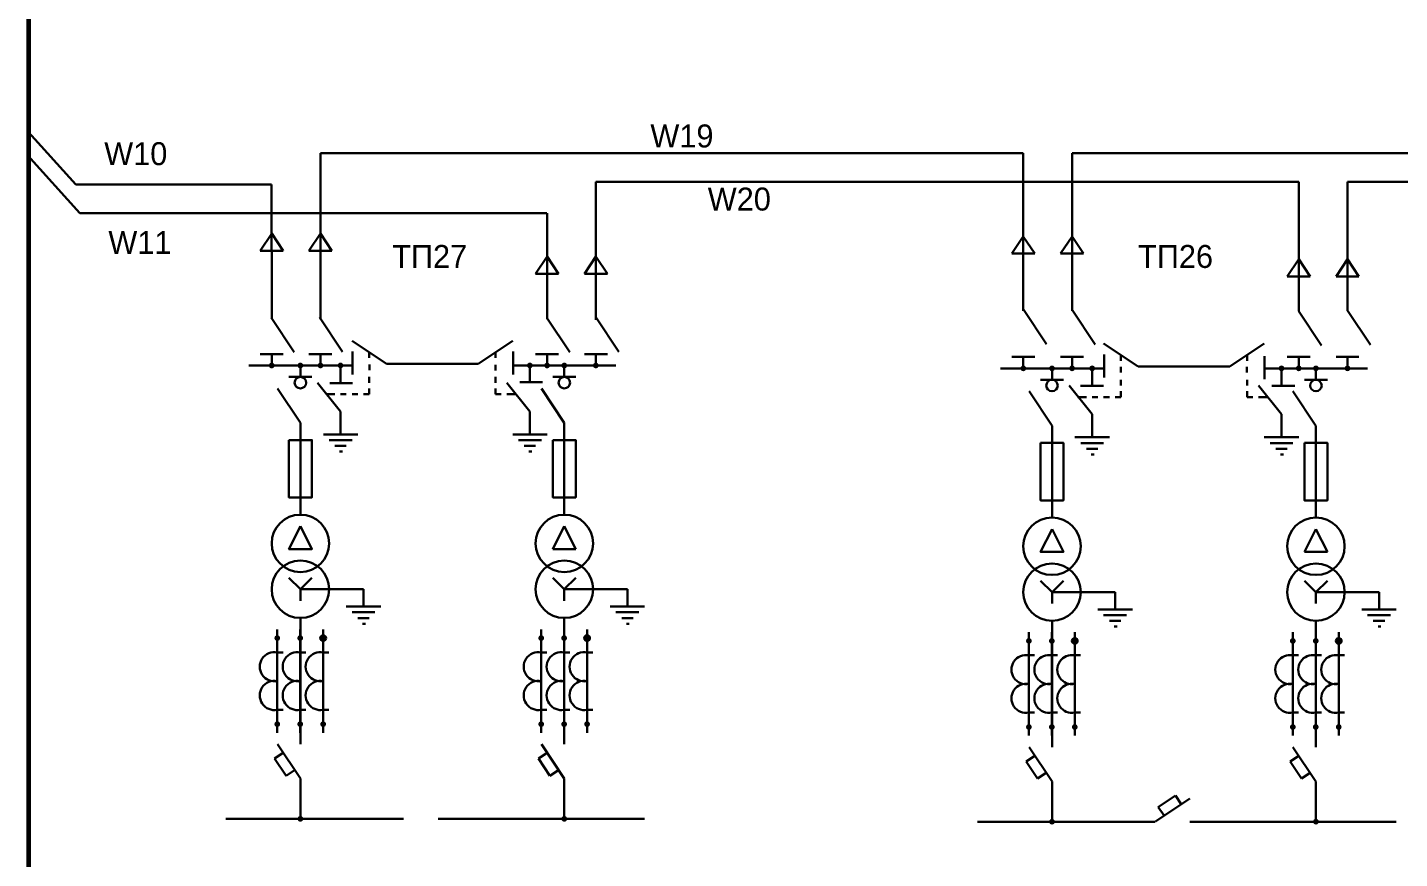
# Model space of a CAD drawing. Header units: millimetres. Extents: x -96 to 597, y -381 to 695.
# Drawn here: x -58.8 to 180.4, y 108 to 252.8 of the extents above; entities that cross this region are included whole.
import ezdxf

# ---------------------------------------------------------------- set-up
doc = ezdxf.new("R2010")
doc.units = ezdxf.units.MM

msp = doc.modelspace()

# ---------------------------------------------------------------- hatches: boundary and pattern name
at = {"lineweight": 30}
h = msp.add_hatch(color=256, dxfattribs=at)
h.paths.add_polyline_path([(-16.21, 193.42, 0.414214), (-15.71, 193.92, 0.414214), (-16.21, 194.42)])
h.paths.add_polyline_path([(-16.21, 193.42), (-16.21, 194.42, 0.414214), (-16.71, 193.92, 0.414214)])
h = msp.add_hatch(color=256, dxfattribs=at)
h.paths.add_polyline_path([(-11.21, 194.42, 0.414214), (-11.71, 193.92, 0.414214), (-11.21, 193.42)])
h.paths.add_polyline_path([(-11.21, 194.42), (-11.21, 193.42, 0.414214), (-10.71, 193.92, 0.414214)])
h = msp.add_hatch(color=256, dxfattribs=at)
h.paths.add_polyline_path([(-7.71, 193.42, 0.414214), (-7.21, 193.92, 0.414214), (-7.71, 194.42)])
h.paths.add_polyline_path([(-7.71, 193.42), (-7.71, 194.42, 0.414214), (-8.21, 193.92, 0.414214)])
h = msp.add_hatch(color=256, dxfattribs=at)
h.paths.add_polyline_path([(-4.21, 194.42, 0.414214), (-4.71, 193.92, 0.414214), (-4.21, 193.42)])
h.paths.add_polyline_path([(-4.21, 194.42), (-4.21, 193.42, 0.414214), (-3.71, 193.92, 0.414214)])
h = msp.add_hatch(color=256, dxfattribs=at)
h.paths.add_polyline_path([(28.79, 194.42, 0.414214), (28.29, 193.92, 0.414214), (28.79, 193.42)])
h.paths.add_polyline_path([(28.79, 194.42), (28.79, 193.42, 0.414214), (29.29, 193.92, 0.414214)])
h = msp.add_hatch(color=256, dxfattribs=at)
h.paths.add_polyline_path([(31.79, 193.42, 0.414214), (32.29, 193.92, 0.414214), (31.79, 194.42)])
h.paths.add_polyline_path([(31.79, 193.42), (31.79, 194.42, 0.414214), (31.29, 193.92, 0.414214)])
h = msp.add_hatch(color=256, dxfattribs=at)
h.paths.add_polyline_path([(34.79, 194.42, 0.414214), (34.29, 193.92, 0.414214), (34.79, 193.42)])
h.paths.add_polyline_path([(34.79, 194.42), (34.79, 193.42, 0.414214), (35.29, 193.92, 0.414214)])
h = msp.add_hatch(color=256, dxfattribs=at)
h.paths.add_polyline_path([(40.29, 193.42, 0.414214), (40.79, 193.92, 0.414214), (40.29, 194.42)])
h.paths.add_polyline_path([(40.29, 193.42), (40.29, 194.42, 0.414214), (39.79, 193.92, 0.414214)])
h = msp.add_hatch(color=256, dxfattribs=at)
h.paths.add_polyline_path([(114.79, 192.92, 0.414214), (115.29, 193.42, 0.414214), (114.79, 193.92)])
h.paths.add_polyline_path([(114.79, 192.92), (114.79, 193.92, 0.414214), (114.29, 193.42, 0.414214)])
h = msp.add_hatch(color=256, dxfattribs=at)
h.paths.add_polyline_path([(119.79, 193.92, 0.414214), (119.29, 193.42, 0.414214), (119.79, 192.92)])
h.paths.add_polyline_path([(119.79, 193.92), (119.79, 192.92, 0.414214), (120.29, 193.42, 0.414214)])
h = msp.add_hatch(color=256, dxfattribs=at)
h.paths.add_polyline_path([(123.29, 192.92, 0.414214), (123.79, 193.42, 0.414214), (123.29, 193.92)])
h.paths.add_polyline_path([(123.29, 192.92), (123.29, 193.92, 0.414214), (122.79, 193.42, 0.414214)])
h = msp.add_hatch(color=256, dxfattribs=at)
h.paths.add_polyline_path([(126.79, 193.92, 0.414214), (126.29, 193.42, 0.414214), (126.79, 192.92)])
h.paths.add_polyline_path([(126.79, 193.92), (126.79, 192.92, 0.414214), (127.29, 193.42, 0.414214)])
h = msp.add_hatch(color=256, dxfattribs=at)
h.paths.add_polyline_path([(159.79, 193.92, 0.414214), (159.29, 193.42, 0.414214), (159.79, 192.92)])
h.paths.add_polyline_path([(159.79, 193.92), (159.79, 192.92, 0.414214), (160.29, 193.42, 0.414214)])
h = msp.add_hatch(color=256, dxfattribs=at)
h.paths.add_polyline_path([(162.79, 192.92, 0.414214), (163.29, 193.42, 0.414214), (162.79, 193.92)])
h.paths.add_polyline_path([(162.79, 192.92), (162.79, 193.92, 0.414214), (162.29, 193.42, 0.414214)])
h = msp.add_hatch(color=256, dxfattribs=at)
h.paths.add_polyline_path([(165.79, 193.92, 0.414214), (165.29, 193.42, 0.414214), (165.79, 192.92)])
h.paths.add_polyline_path([(165.79, 193.92), (165.79, 192.92, 0.414214), (166.29, 193.42, 0.414214)])
h = msp.add_hatch(color=256, dxfattribs=at)
h.paths.add_polyline_path([(171.29, 192.92, 0.414214), (171.79, 193.42, 0.414214), (171.29, 193.92)])
h.paths.add_polyline_path([(171.29, 192.92), (171.29, 193.92, 0.414214), (170.79, 193.42, 0.414214)])
h = msp.add_hatch(color=256, dxfattribs=at)
h.paths.add_polyline_path([(-15.24, 146.92, 0.414214), (-15.74, 146.42, 0.414214), (-15.24, 145.92)])
h.paths.add_polyline_path([(-15.24, 146.92), (-15.24, 145.92, 0.414214), (-14.74, 146.42, 0.414214)])
h = msp.add_hatch(color=256, dxfattribs=at)
h.paths.add_polyline_path([(-11.24, 146.92, 0.414214), (-11.74, 146.42, 0.414214), (-11.24, 145.92)])
h.paths.add_polyline_path([(-11.24, 146.92), (-11.24, 145.92, 0.414214), (-10.74, 146.42, 0.414214)])
h = msp.add_hatch(color=256, dxfattribs=at)
h.paths.add_polyline_path([(-7.24, 146.92, 0.414214), (-7.74, 146.42, 0.414214), (-7.24, 145.92)])
h.paths.add_polyline_path([(-7.24, 146.92), (-7.24, 145.92, 0.414214), (-6.74, 146.42, 0.414214)])
h = msp.add_hatch(color=256, dxfattribs=at)
h.paths.add_polyline_path([(30.76, 146.92, 0.414214), (30.26, 146.42, 0.414214), (30.76, 145.92)])
h.paths.add_polyline_path([(30.76, 146.92), (30.76, 145.92, 0.414214), (31.26, 146.42, 0.414214)])
h = msp.add_hatch(color=256, dxfattribs=at)
h.paths.add_polyline_path([(34.76, 146.92, 0.414214), (34.26, 146.42, 0.414214), (34.76, 145.92)])
h.paths.add_polyline_path([(34.76, 146.92), (34.76, 145.92, 0.414214), (35.26, 146.42, 0.414214)])
h = msp.add_hatch(color=256, dxfattribs=at)
h.paths.add_polyline_path([(38.76, 146.92, 0.414214), (38.26, 146.42, 0.414214), (38.76, 145.92)])
h.paths.add_polyline_path([(38.76, 146.92), (38.76, 145.92, 0.414214), (39.26, 146.42, 0.414214)])
h = msp.add_hatch(color=256, dxfattribs=at)
h.paths.add_polyline_path([(115.76, 146.42, 0.414214), (115.26, 145.92, 0.414214), (115.76, 145.42)])
h.paths.add_polyline_path([(115.76, 146.42), (115.76, 145.42, 0.414214), (116.26, 145.92, 0.414214)])
h = msp.add_hatch(color=256, dxfattribs=at)
h.paths.add_polyline_path([(119.76, 146.42, 0.414214), (119.26, 145.92, 0.414214), (119.76, 145.42)])
h.paths.add_polyline_path([(119.76, 146.42), (119.76, 145.42, 0.414214), (120.26, 145.92, 0.414214)])
h = msp.add_hatch(color=256, dxfattribs=at)
h.paths.add_polyline_path([(123.76, 146.42, 0.414214), (123.26, 145.92, 0.414214), (123.76, 145.42)])
h.paths.add_polyline_path([(123.76, 146.42), (123.76, 145.42, 0.414214), (124.26, 145.92, 0.414214)])
h = msp.add_hatch(color=256, dxfattribs=at)
h.paths.add_polyline_path([(161.76, 146.42, 0.414214), (161.26, 145.92, 0.414214), (161.76, 145.42)])
h.paths.add_polyline_path([(161.76, 146.42), (161.76, 145.42, 0.414214), (162.26, 145.92, 0.414214)])
h = msp.add_hatch(color=256, dxfattribs=at)
h.paths.add_polyline_path([(165.76, 146.42, 0.414214), (165.26, 145.92, 0.414214), (165.76, 145.42)])
h.paths.add_polyline_path([(165.76, 146.42), (165.76, 145.42, 0.414214), (166.26, 145.92, 0.414214)])
h = msp.add_hatch(color=256, dxfattribs=at)
h.paths.add_polyline_path([(169.76, 146.42, 0.414214), (169.26, 145.92, 0.414214), (169.76, 145.42)])
h.paths.add_polyline_path([(169.76, 146.42), (169.76, 145.42, 0.414214), (170.26, 145.92, 0.414214)])
h = msp.add_hatch(color=256, dxfattribs=at)
h.paths.add_polyline_path([(-15.24, 131.92, 0.414214), (-15.74, 131.42, 0.414214), (-15.24, 130.92)])
h.paths.add_polyline_path([(-15.24, 131.92), (-15.24, 130.92, 0.414214), (-14.74, 131.42, 0.414214)])
h = msp.add_hatch(color=256, dxfattribs=at)
h.paths.add_polyline_path([(-11.24, 131.92, 0.414214), (-11.74, 131.42, 0.414214), (-11.24, 130.92)])
h.paths.add_polyline_path([(-11.24, 131.92), (-11.24, 130.92, 0.414214), (-10.74, 131.42, 0.414214)])
h = msp.add_hatch(color=256, dxfattribs=at)
h.paths.add_polyline_path([(-7.24, 131.92, 0.414214), (-7.74, 131.42, 0.414214), (-7.24, 130.92)])
h.paths.add_polyline_path([(-7.24, 131.92), (-7.24, 130.92, 0.414214), (-6.74, 131.42, 0.414214)])
h = msp.add_hatch(color=256, dxfattribs=at)
h.paths.add_polyline_path([(30.76, 131.92, 0.414214), (30.26, 131.42, 0.414214), (30.76, 130.92)])
h.paths.add_polyline_path([(30.76, 131.92), (30.76, 130.92, 0.414214), (31.26, 131.42, 0.414214)])
h = msp.add_hatch(color=256, dxfattribs=at)
h.paths.add_polyline_path([(34.76, 131.92, 0.414214), (34.26, 131.42, 0.414214), (34.76, 130.92)])
h.paths.add_polyline_path([(34.76, 131.92), (34.76, 130.92, 0.414214), (35.26, 131.42, 0.414214)])
h = msp.add_hatch(color=256, dxfattribs=at)
h.paths.add_polyline_path([(38.76, 131.92, 0.414214), (38.26, 131.42, 0.414214), (38.76, 130.92)])
h.paths.add_polyline_path([(38.76, 131.92), (38.76, 130.92, 0.414214), (39.26, 131.42, 0.414214)])
h = msp.add_hatch(color=256, dxfattribs=at)
h.paths.add_polyline_path([(115.76, 131.42, 0.414214), (115.26, 130.92, 0.414214), (115.76, 130.42)])
h.paths.add_polyline_path([(115.76, 131.42), (115.76, 130.42, 0.414214), (116.26, 130.92, 0.414214)])
h = msp.add_hatch(color=256, dxfattribs=at)
h.paths.add_polyline_path([(119.76, 131.42, 0.414214), (119.26, 130.92, 0.414214), (119.76, 130.42)])
h.paths.add_polyline_path([(119.76, 131.42), (119.76, 130.42, 0.414214), (120.26, 130.92, 0.414214)])
h = msp.add_hatch(color=256, dxfattribs=at)
h.paths.add_polyline_path([(123.76, 131.42, 0.414214), (123.26, 130.92, 0.414214), (123.76, 130.42)])
h.paths.add_polyline_path([(123.76, 131.42), (123.76, 130.42, 0.414214), (124.26, 130.92, 0.414214)])
h = msp.add_hatch(color=256, dxfattribs=at)
h.paths.add_polyline_path([(161.76, 131.42, 0.414214), (161.26, 130.92, 0.414214), (161.76, 130.42)])
h.paths.add_polyline_path([(161.76, 131.42), (161.76, 130.42, 0.414214), (162.26, 130.92, 0.414214)])
h = msp.add_hatch(color=256, dxfattribs=at)
h.paths.add_polyline_path([(165.76, 131.42, 0.414214), (165.26, 130.92, 0.414214), (165.76, 130.42)])
h.paths.add_polyline_path([(165.76, 131.42), (165.76, 130.42, 0.414214), (166.26, 130.92, 0.414214)])
h = msp.add_hatch(color=256, dxfattribs=at)
h.paths.add_polyline_path([(169.76, 131.42, 0.414214), (169.26, 130.92, 0.414214), (169.76, 130.42)])
h.paths.add_polyline_path([(169.76, 131.42), (169.76, 130.42, 0.414214), (170.26, 130.92, 0.414214)])
h = msp.add_hatch(color=256, dxfattribs=at)
h.paths.add_polyline_path([(-11.21, 115.42, 0.414214), (-11.71, 114.92, 0.414214), (-11.21, 114.42)])
h.paths.add_polyline_path([(-11.21, 115.42), (-11.21, 114.42, 0.414214), (-10.71, 114.92, 0.414214)])
h = msp.add_hatch(color=256, dxfattribs=at)
h.paths.add_polyline_path([(34.79, 115.42, 0.414214), (34.29, 114.92, 0.414214), (34.79, 114.42)])
h.paths.add_polyline_path([(34.79, 115.42), (34.79, 114.42, 0.414214), (35.29, 114.92, 0.414214)])
h = msp.add_hatch(color=256, dxfattribs=at)
h.paths.add_polyline_path([(119.79, 114.92, 0.414214), (119.29, 114.42, 0.414214), (119.79, 113.92)])
h.paths.add_polyline_path([(119.79, 114.92), (119.79, 113.92, 0.414214), (120.29, 114.42, 0.414214)])
h = msp.add_hatch(color=256, dxfattribs=at)
h.paths.add_polyline_path([(165.79, 114.92, 0.414214), (165.29, 114.42, 0.414214), (165.79, 113.92)])
h.paths.add_polyline_path([(165.79, 114.92), (165.79, 113.92, 0.414214), (166.29, 114.42, 0.414214)])

# ---------------------------------------------------------------- linework, layer by layer
at = {"lineweight": 60}
msp.add_line((-58.58, 265.75), (-58.58, -318.48), dxfattribs=at)
at = {"lineweight": 30}
for p, q in [((-50.33, 225.46), (-58.61, 234.59)), ((-49.66, 220.44), (-58.78, 230.58)), ((-7.71, 201.97), (-7.71, 230.92)), ((-7.71, 230.92), (114.79, 230.92)), ((114.79, 230.92), (114.79, 224.42)), ((123.29, 203.42), (123.29, 230.92)), ((123.29, 230.92), (244.79, 230.92)), ((-16.25, 225.44), (-50.33, 225.46)), ((-16.21, 202.04), (-16.25, 225.44)), ((40.29, 220.92), (40.29, 225.92)), ((40.29, 225.92), (162.79, 225.92)), ((162.79, 225.92), (162.79, 215.42)), ((171.29, 220.42), (171.29, 225.92)), ((171.29, 225.92), (292.79, 225.92)), ((114.79, 203.42), (114.79, 224.42)), ((31.75, 220.44), (-49.66, 220.44)), ((31.79, 201.97), (31.79, 220.44)), ((40.29, 201.89), (40.29, 220.92)), ((171.29, 203.42), (171.29, 220.42)), ((-16.21, 216.92), (-18.21, 213.92)), ((-14.21, 213.92), (-16.21, 216.92)), ((-7.71, 216.92), (-9.71, 213.92)), ((-5.71, 213.92), (-7.71, 216.92)), ((114.79, 216.42), (112.79, 213.42)), ((116.79, 213.42), (114.79, 216.42)), ((123.29, 216.42), (121.29, 213.42)), ((125.29, 213.42), (123.29, 216.42)), ((162.79, 203.42), (162.79, 215.42)), ((-18.21, 213.92), (-14.21, 213.92)), ((-9.71, 213.92), (-5.71, 213.92)), ((31.79, 212.92), (29.79, 209.92)), ((33.79, 209.92), (31.79, 212.92)), ((40.29, 212.92), (38.29, 209.92)), ((42.29, 209.92), (40.29, 212.92)), ((112.79, 213.42), (116.79, 213.42)), ((121.29, 213.42), (125.29, 213.42)), ((162.79, 212.42), (160.79, 209.42)), ((164.79, 209.42), (162.79, 212.42)), ((171.29, 212.42), (169.29, 209.42)), ((173.29, 209.42), (171.29, 212.42)), ((29.79, 209.92), (33.79, 209.92)), ((38.29, 209.92), (42.29, 209.92)), ((160.79, 209.42), (164.79, 209.42)), ((169.29, 209.42), (173.29, 209.42)), ((118.85, 197.66), (114.85, 203.66)), ((127.29, 197.59), (123.29, 203.59)), ((166.77, 197.43), (162.77, 203.43)), ((175.29, 197.51), (171.29, 203.51)), ((-12.3, 196.26), (-16.3, 202.26)), ((-3.87, 196.32), (-7.87, 202.32)), ((35.76, 196.24), (31.76, 202.24)), ((44.28, 196.32), (40.28, 202.32)), ((-2.21, 198.23), (3.79, 194.23)), ((-2.12, 192.34), (-2.12, 196.34)), ((0.79, 196.23), (0.79, 195.23)), ((19.79, 194.23), (25.79, 198.23)), ((22.79, 196.23), (22.79, 195.23)), ((25.87, 192.34), (25.87, 196.34)), ((128.79, 197.73), (134.79, 193.73)), ((150.79, 193.73), (156.79, 197.73)), ((-20.21, 193.92), (-2.21, 193.92)), ((-14.21, 195.92), (-18.21, 195.92)), ((-16.21, 193.92), (-16.21, 195.92)), ((-11.21, 193.92), (-11.21, 191.92)), ((-5.71, 195.92), (-9.71, 195.92)), ((-7.71, 193.92), (-7.71, 195.92)), ((-4.21, 193.92), (-4.21, 190.92)), ((0.83, 194.12), (0.83, 193.12)), ((3.79, 194.23), (19.79, 194.23)), ((22.79, 194.02), (22.79, 193.02)), ((25.79, 193.92), (43.79, 193.92)), ((28.79, 193.92), (28.79, 190.92)), ((33.79, 195.92), (29.79, 195.92)), ((31.79, 193.92), (31.79, 195.92)), ((34.79, 193.92), (34.79, 191.92)), ((42.29, 195.92), (38.29, 195.92)), ((40.29, 193.92), (40.29, 195.92)), ((116.79, 195.42), (112.79, 195.42)), ((114.79, 193.42), (114.79, 195.42)), ((125.29, 195.42), (121.29, 195.42)), ((123.29, 193.42), (123.29, 195.42)), ((128.86, 191.82), (128.86, 195.82)), ((131.79, 195.73), (131.79, 194.73)), ((134.79, 193.73), (150.79, 193.73)), ((153.79, 195.73), (153.79, 194.73)), ((156.85, 191.55), (156.85, 195.55)), ((164.79, 195.42), (160.79, 195.42)), ((162.79, 193.42), (162.79, 195.42)), ((173.29, 195.42), (169.29, 195.42)), ((171.29, 193.42), (171.29, 195.42)), ((-13.21, 191.92), (-9.21, 191.92)), ((0.79, 191.92), (0.79, 190.92)), ((22.79, 191.92), (22.79, 190.92)), ((32.79, 191.92), (36.79, 191.92)), ((110.79, 193.42), (128.79, 193.42)), ((117.79, 191.42), (121.79, 191.42)), ((119.79, 193.42), (119.79, 191.42)), ((126.79, 193.42), (126.79, 190.42)), ((131.77, 193.7), (131.77, 192.7)), ((131.79, 191.42), (131.79, 190.42)), ((153.74, 193.7), (153.74, 192.7)), ((153.79, 191.42), (153.79, 190.42)), ((156.79, 193.42), (174.79, 193.42)), ((159.79, 193.42), (159.79, 190.42)), ((163.79, 191.42), (167.79, 191.42)), ((165.79, 193.42), (165.79, 191.42)), ((-15.21, 189.92), (-11.21, 183.92)), ((-8.21, 190.92), (-4.21, 185.92)), ((-2.1, 190.81), (-6.1, 190.81)), ((0.79, 189.92), (0.79, 188.92)), ((22.79, 189.92), (22.79, 188.92)), ((24.79, 190.92), (28.79, 185.92)), ((31.01, 191.04), (27.01, 191.04)), ((30.79, 189.92), (34.79, 183.92)), ((115.79, 189.42), (119.79, 183.42)), ((122.79, 190.42), (126.79, 185.42)), ((128.74, 190.35), (124.74, 190.35)), ((131.79, 189.42), (131.79, 188.42)), ((153.79, 189.42), (153.79, 188.42)), ((155.79, 190.42), (159.79, 185.42)), ((162.09, 190.35), (158.09, 190.35)), ((161.79, 189.42), (165.79, 183.42)), ((-6.21, 188.92), (-6.71, 188.92)), ((-5.21, 188.92), (-6.21, 188.92)), ((-3.21, 188.92), (-4.21, 188.92)), ((-1.21, 188.92), (-2.21, 188.92)), ((0.79, 188.92), (-0.21, 188.92)), ((22.79, 188.92), (23.79, 188.92)), ((24.79, 188.92), (26.29, 188.92)), ((124.79, 188.42), (124.29, 188.42)), ((125.79, 188.42), (124.79, 188.42)), ((127.79, 188.42), (126.79, 188.42)), ((129.79, 188.42), (128.79, 188.42)), ((131.79, 188.42), (130.79, 188.42)), ((153.79, 188.42), (154.79, 188.42)), ((155.79, 188.42), (157.29, 188.42)), ((-4.21, 185.92), (-4.21, 181.92)), ((28.79, 185.92), (28.79, 181.92)), ((126.79, 185.42), (126.79, 181.42)), ((159.79, 185.42), (159.79, 181.42)), ((-11.21, 183.92), (-11.21, 180.92)), ((-7.21, 181.91), (-1.21, 181.91)), ((25.79, 181.91), (31.79, 181.91)), ((34.79, 183.92), (34.79, 180.92)), ((119.79, 183.42), (119.79, 180.42)), ((165.79, 183.42), (165.79, 180.42)), ((-11.21, 180.92), (-11.21, 167.92)), ((-6.21, 180.91), (-2.21, 180.91)), ((-5.21, 179.91), (-3.21, 179.91)), ((26.79, 180.91), (30.79, 180.91)), ((27.79, 179.91), (29.79, 179.91)), ((34.79, 180.92), (34.79, 167.92)), ((119.79, 180.42), (119.79, 167.42)), ((123.79, 181.41), (129.79, 181.41)), ((124.79, 180.41), (128.79, 180.41)), ((125.79, 179.41), (127.79, 179.41)), ((156.79, 181.41), (162.79, 181.41)), ((157.79, 180.41), (161.79, 180.41)), ((158.79, 179.41), (160.79, 179.41)), ((165.79, 180.42), (165.79, 167.42)), ((-4.37, 178.92), (-3.88, 178.92)), ((28.63, 178.92), (29.12, 178.92)), ((126.63, 178.42), (127.12, 178.42)), ((159.63, 178.42), (160.12, 178.42)), ((34.79, 165.92), (32.79, 161.92)), ((36.79, 161.92), (34.79, 165.92)), ((165.79, 165.42), (163.79, 161.42)), ((167.79, 161.42), (165.79, 165.42)), ((32.79, 161.92), (36.79, 161.92)), ((163.79, 161.42), (167.79, 161.42)), ((-13.21, 156.92), (-11.21, 154.92)), ((-11.21, 154.92), (-9.21, 156.92)), ((32.79, 156.92), (34.79, 154.92)), ((34.79, 154.92), (36.79, 156.92)), ((117.79, 156.42), (119.79, 154.42)), ((119.79, 154.42), (121.79, 156.42)), ((163.79, 156.42), (165.79, 154.42)), ((165.79, 154.42), (167.79, 156.42)), ((-11.21, 154.92), (-0.21, 154.92)), ((-11.21, 154.92), (-11.21, 152.92)), ((-0.21, 154.92), (-0.21, 151.92)), ((34.79, 154.92), (34.79, 152.92)), ((34.79, 154.92), (45.79, 154.92)), ((45.79, 154.92), (45.79, 151.92)), ((119.79, 154.42), (119.79, 152.42)), ((119.79, 154.42), (130.79, 154.42)), ((130.79, 154.42), (130.79, 151.42)), ((165.79, 154.42), (176.79, 154.42)), ((165.79, 154.42), (165.79, 152.42)), ((176.79, 154.42), (176.79, 151.42)), ((-3.21, 151.91), (2.79, 151.91)), ((-2.21, 150.91), (1.79, 150.91)), ((42.79, 151.91), (48.79, 151.91)), ((43.79, 150.91), (47.79, 150.91)), ((127.79, 151.41), (133.79, 151.41)), ((173.79, 151.41), (179.79, 151.41)), ((-11.21, 131.92), (-11.21, 149.92)), ((-1.21, 149.91), (0.79, 149.91)), ((-0.37, 148.92), (0.12, 148.92)), ((34.79, 131.92), (34.79, 149.92)), ((44.79, 149.91), (46.79, 149.91)), ((45.63, 148.92), (46.12, 148.92)), ((119.79, 131.42), (119.79, 149.42)), ((128.79, 150.41), (132.79, 150.41)), ((129.79, 149.41), (131.79, 149.41)), ((130.63, 148.42), (131.12, 148.42)), ((165.79, 131.42), (165.79, 149.42)), ((174.79, 150.41), (178.79, 150.41)), ((175.79, 149.41), (177.79, 149.41)), ((176.63, 148.42), (177.12, 148.42)), ((-15.24, 147.92), (-15.24, 129.92)), ((-11.24, 147.92), (-11.24, 129.92)), ((-7.24, 147.92), (-7.24, 129.92)), ((30.76, 147.92), (30.76, 129.92)), ((34.76, 147.92), (34.76, 129.92)), ((38.76, 147.92), (38.76, 129.92)), ((115.76, 147.42), (115.76, 129.42)), ((119.76, 147.42), (119.76, 129.42)), ((123.76, 147.42), (123.76, 129.42)), ((161.76, 147.42), (161.76, 129.42)), ((165.76, 147.42), (165.76, 129.42)), ((169.76, 147.42), (169.76, 129.42)), ((-15.24, 143.92), (-14.24, 143.92)), ((-11.24, 143.92), (-10.24, 143.92)), ((-7.24, 143.92), (-6.24, 143.92)), ((30.76, 143.92), (31.76, 143.92)), ((34.76, 143.92), (35.76, 143.92)), ((38.76, 143.92), (39.76, 143.92)), ((115.76, 143.42), (116.76, 143.42)), ((119.76, 143.42), (120.76, 143.42)), ((123.76, 143.42), (124.76, 143.42)), ((161.76, 143.42), (162.76, 143.42)), ((165.76, 143.42), (166.76, 143.42)), ((169.76, 143.42), (170.76, 143.42)), ((-15.24, 133.92), (-14.24, 133.92)), ((-11.24, 133.92), (-10.24, 133.92)), ((-11.21, 127.92), (-11.21, 131.92)), ((-7.24, 133.92), (-6.24, 133.92)), ((30.76, 133.92), (31.76, 133.92)), ((34.76, 133.92), (35.76, 133.92)), ((34.79, 127.92), (34.79, 131.92)), ((38.76, 133.92), (39.76, 133.92)), ((115.76, 133.42), (116.76, 133.42)), ((119.76, 133.42), (120.76, 133.42)), ((123.76, 133.42), (124.76, 133.42)), ((161.76, 133.42), (162.76, 133.42)), ((165.76, 133.42), (166.76, 133.42)), ((169.76, 133.42), (170.76, 133.42)), ((119.79, 127.42), (119.79, 131.42)), ((165.79, 127.42), (165.79, 131.42)), ((-15.21, 127.92), (-11.21, 121.92)), ((30.79, 127.92), (34.79, 121.92)), ((115.79, 127.42), (119.79, 121.42)), ((161.79, 127.42), (165.79, 121.42)), ((-14.21, 126.42), (-15.71, 125.42)), ((-15.71, 125.42), (-13.71, 122.42)), ((31.79, 126.42), (30.29, 125.42)), ((30.29, 125.42), (32.29, 122.42)), ((116.79, 125.92), (115.29, 124.92)), ((115.29, 124.92), (117.29, 121.92)), ((162.79, 125.92), (161.29, 124.92)), ((161.29, 124.92), (163.29, 121.92)), ((-13.71, 122.42), (-12.21, 123.42)), ((32.29, 122.42), (33.79, 123.42)), ((117.29, 121.92), (118.79, 122.92)), ((163.29, 121.92), (164.79, 122.92)), ((-11.21, 121.92), (-11.21, 114.92)), ((34.79, 121.92), (34.79, 114.92)), ((119.79, 121.42), (119.79, 114.42)), ((165.79, 121.42), (165.79, 114.42)), ((143.81, 118.47), (137.81, 114.47)), ((141.31, 118.97), (138.31, 116.97)), ((142.31, 117.47), (141.31, 118.97)), ((-24.21, 114.92), (6.79, 114.92)), ((12.79, 114.92), (48.79, 114.92)), ((138.31, 116.97), (139.31, 115.47)), ((106.79, 114.42), (137.79, 114.42)), ((143.79, 114.42), (179.79, 114.42))]:
    msp.add_line(p, q, dxfattribs=at)
for points in [[(-13.21, 180.92), (-9.21, 180.92), (-9.21, 170.92), (-13.21, 170.92)], [(32.79, 180.92), (36.79, 180.92), (36.79, 170.92), (32.79, 170.92)], [(117.79, 180.42), (121.79, 180.42), (121.79, 170.42), (117.79, 170.42)], [(163.79, 180.42), (167.79, 180.42), (167.79, 170.42), (163.79, 170.42)]]:
    msp.add_lwpolyline(points, close=True, dxfattribs=at)
for points in [[(-11.21, 165.92), (-13.21, 161.92), (-9.21, 161.92), (-11.21, 165.92)], [(119.79, 165.42), (117.79, 161.42), (121.79, 161.42), (119.79, 165.42)]]:
    msp.add_lwpolyline(points, dxfattribs=at)
for centre, radius in [((-11.21, 190.92), 1), ((34.79, 190.92), 1), ((119.79, 190.42), 1), ((165.79, 190.42), 1), ((-11.21, 162.92), 5), ((34.79, 162.92), 5), ((119.79, 162.42), 5), ((165.79, 162.42), 5), ((-11.21, 154.92), 5), ((34.79, 154.92), 5), ((119.79, 154.42), 5), ((165.79, 154.42), 5), ((-7.24, 146.42), 0.5), ((38.76, 146.42), 0.5), ((123.76, 145.92), 0.5), ((169.76, 145.92), 0.5)]:
    msp.add_circle(centre, radius, dxfattribs=at)
for centre in [(-15.74, 141.42), (-11.74, 141.42), (-7.74, 141.42), (30.26, 141.42), (34.26, 141.42), (38.26, 141.42), (115.26, 140.92), (119.26, 140.92), (123.26, 140.92), (161.26, 140.92), (165.26, 140.92), (169.26, 140.92), (-15.74, 136.42), (-11.74, 136.42), (-7.74, 136.42), (30.26, 136.42), (34.26, 136.42), (38.26, 136.42), (115.26, 135.92), (119.26, 135.92), (123.26, 135.92), (161.26, 135.92), (165.26, 135.92), (169.26, 135.92)]:
    msp.add_arc(centre, 2.55, 78.6901, 281.3099, dxfattribs=at)

# ---------------------------------------------------------------- texts
for s, p in [('W19', (49.79, 231.92)), ('W10', (-45.4, 228.83)), ('W20', (59.79, 220.92)), ('W11', (-44.68, 213.36)), ('ТП27', (4.79, 210.92)), ('ТП26', (134.79, 210.92))]:
    msp.add_text(s, height=4, dxfattribs=at).set_placement(p)

doc.saveas('drawing.dxf')
